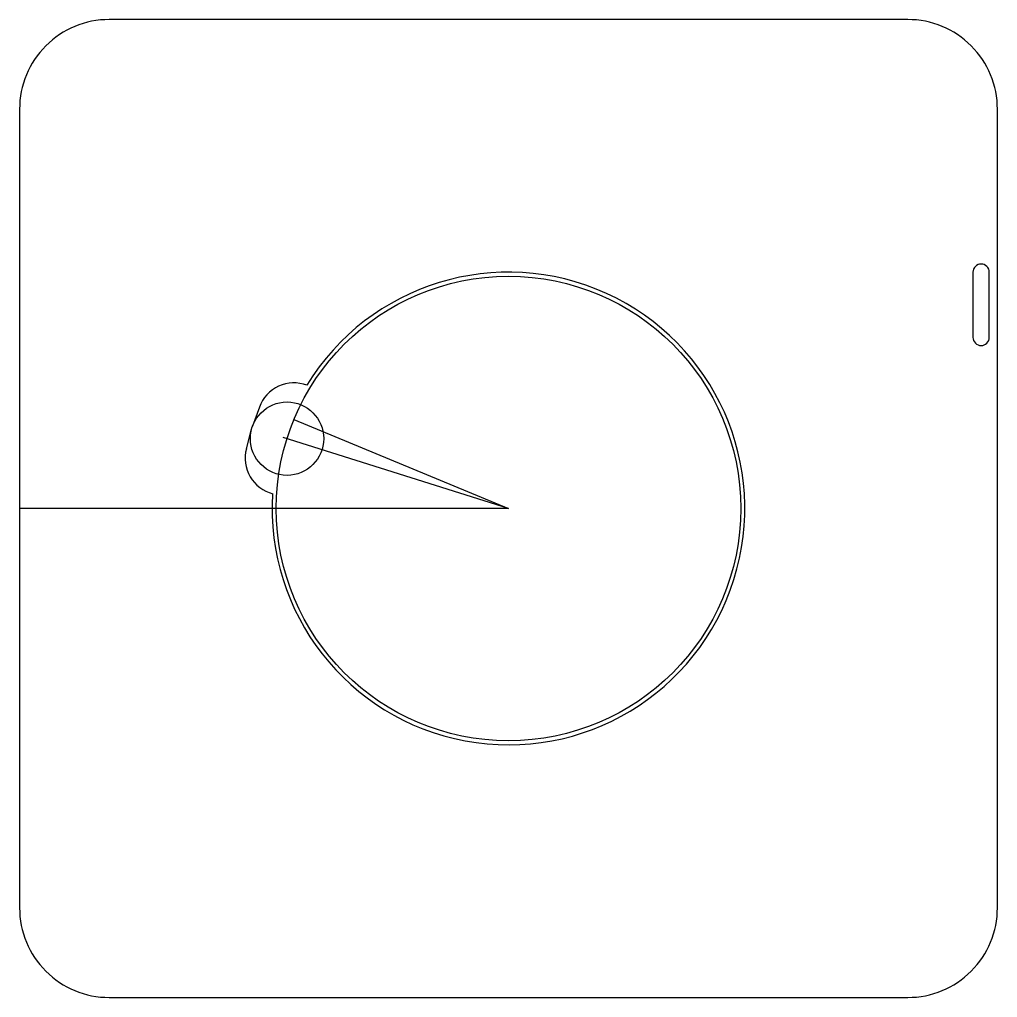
# Model space of a CAD drawing. Header units: millimetres. Extents: x -60 to 60, y -60 to 60.
import ezdxf

# ---------------------------------------------------------------- set-up
doc = ezdxf.new("R2010")
doc.units = ezdxf.units.MM
doc.layers.get('0').update_dxf_attribs({"linetype": 'CONTINUOUS'})

msp = doc.modelspace()

# ---------------------------------------------------------------- linework, layer by layer
for p, q in [((-30.56, 12.45), (-31.41, 10.11)), ((-26.33, 10.91), (0, 0)), ((-32.17, 7.33), (-31.53, 9.73)), ((0, 0), (-27.66, 8.72)), ((0, 0), (-60, 0))]:
    msp.add_line(p, q)
for points in [[(-60, -49, 0.414214), (-49, -60), (49, -60, 0.414214), (60, -49), (60, 49, 0.414214), (49, 60), (-49, 60, 0.414214), (-60, 49)], [(57, 21, 0.414214), (58, 20, 0.414214), (59, 21), (59, 29, 0.414214), (58, 30, 0.414214), (57, 29)]]:
    msp.add_lwpolyline(points, format="xyb", close=True)
for centre, radius in [((0, 0), 28.5), ((-27.18, 8.57), 4.5)]:
    msp.add_circle(centre, radius)
for centre, radius, start, end in [((0, 0), 29, -183.5781, 148.5781), ((-26.33, 10.91), 4.5, 69.399, 160), ((-27.82, 6.17), 4.5, 165, 255.601)]:
    msp.add_arc(centre, radius, start, end)

doc.saveas('drawing.dxf')
